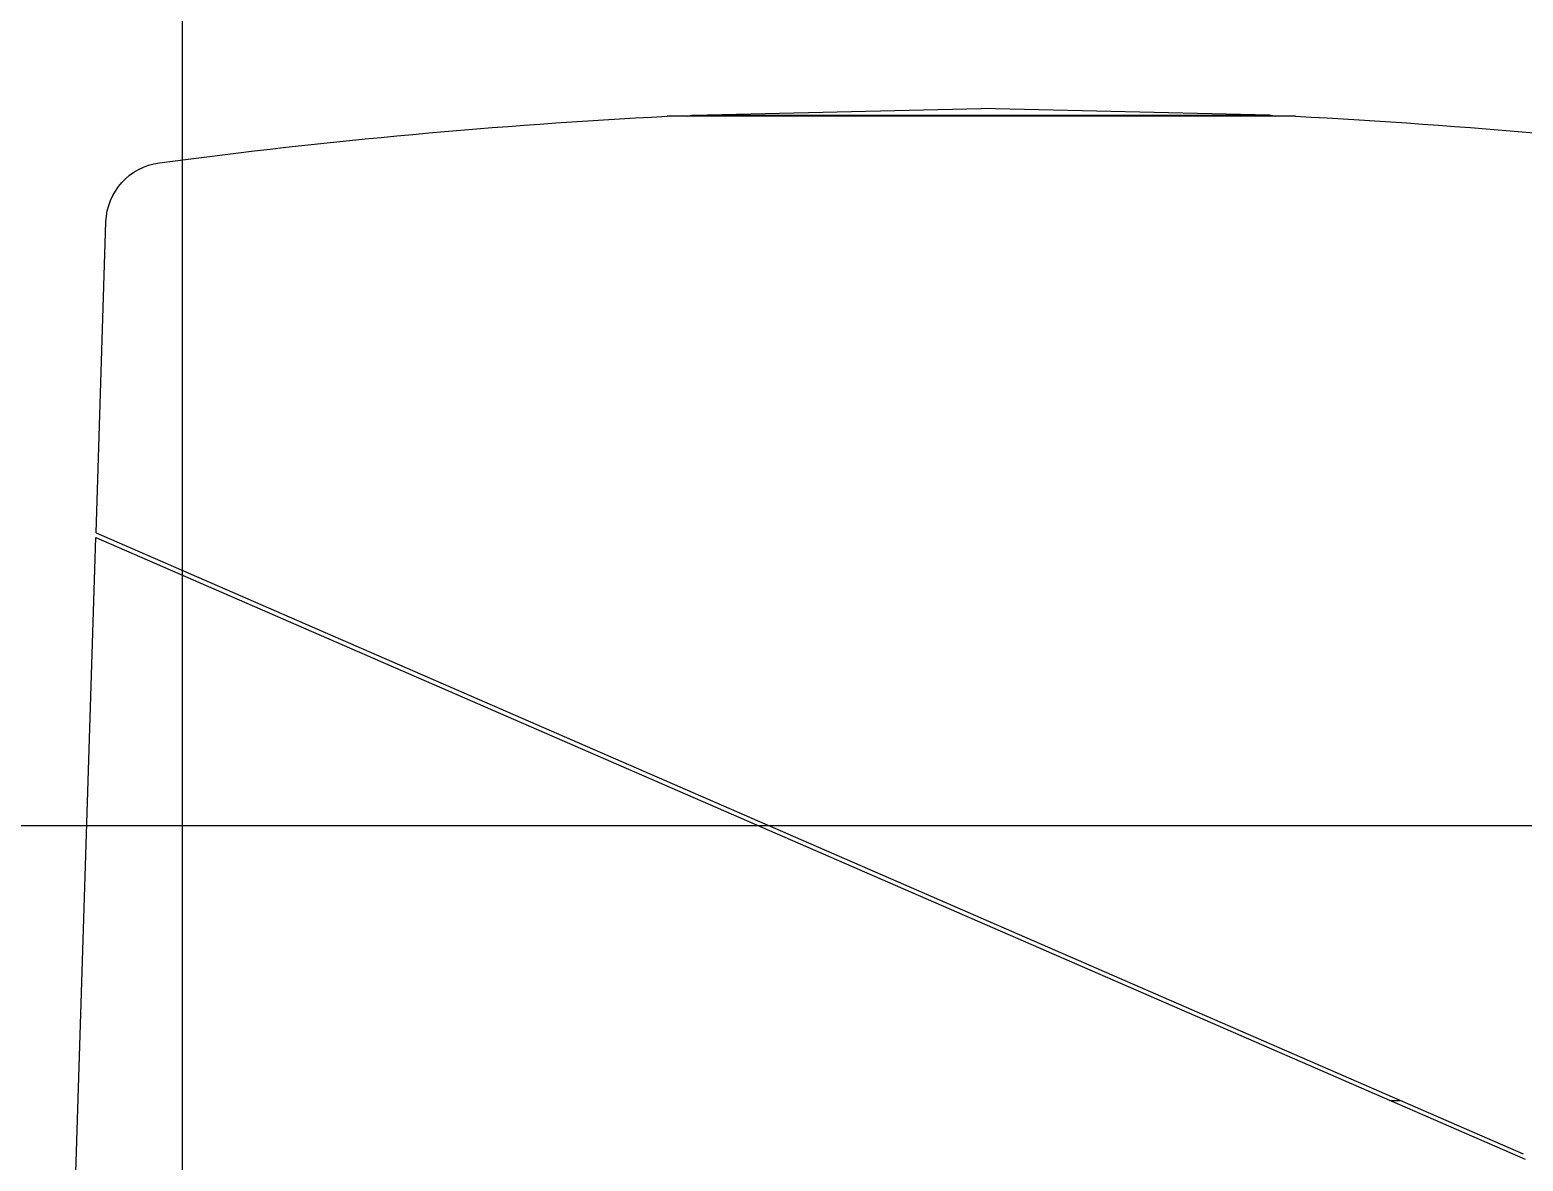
# Model space of a CAD drawing. Header units: millimetres. Extents: x 2213 to 82676, y 1050 to 28650.
# Drawn here: x 29761 to 29835.7, y 17370.6 to 17427.2 of the extents above; entities that cross this region are included whole.
import ezdxf

# ---------------------------------------------------------------- set-up
doc = ezdxf.new("R2010")
doc.units = ezdxf.units.MM
doc.header["$LTSCALE"] = 200
doc.linetypes.add('CEN', pattern=[62, 60, -1, 0, -1])
doc.linetypes.add('DASHED', pattern=[0.75, 0.5, -0.25])
for name, color, linetype in [('01-CEN', 1, 'CEN'), ('01HAT', 8, 'Continuous'), ('A-FIX', 5, 'Continuous')]:
    doc.layers.add(name, color=color, linetype=linetype)

# ---------------------------------------------------------------- blocks, each defined once
blk = doc.blocks.new('A$C657279D5')
at = {"linetype": 'Continuous'}
for p, q in [((-129.419176, 935.551539), (-115.000046, 935.884956)), ((-100.580915, 935.551539), (-115.000046, 935.884956)), ((-130.716584, 935.4888), (-99.283507, 935.4888)), ((-100.580915, 935.551539), (-129.419176, 935.551539)), ((-70.699474, 914.641771), (-71.191998, 930.205517)), ((-68.805355, 854.787611), (-70.692484, 914.42087))]:
    blk.add_line(p, q, dxfattribs=at)
at = {"linetype": 'DASHED'}
for p, q in [((-70.692485, 914.420912), (-142.21744, 883.299326)), ((-70.699475, 914.641774), (-142.117502, 883.566713)), ((-135.435072, 886.250436), (-135.949655, 886.250436))]:
    blk.add_line(p, q, dxfattribs=at)
at = {"linetype": 'Continuous'}
for centre, radius, start, end in [((-115.000046, 623.929024), 311.955931, 92.88782, 97.577371), ((-129.371727, 934.526088), 1.026549, 92.649252, 110.227832), ((-100.628364, 934.526088), 1.026549, 69.772168, 87.350748), ((-115.000046, 623.929024), 311.955931, 82.422629, 87.11218), ((-74.270103, 930.108108), 3.079646, 1.812553, 82.422629)]:
    blk.add_arc(centre, radius, start, end, dxfattribs=at)

msp = doc.modelspace()

# ---------------------------------------------------------------- linework, layer by layer
at = {"layer": '01-CEN'}
msp.add_line((29768.587, 19394.968), (29768.587, 16907.363), dxfattribs=at)
at = {"layer": '01HAT'}
for p, q in [((29768.587, 18887.363), (29768.587, 16907.363)), ((29693.587, 17387.363), (30574.587, 17387.363))]:
    msp.add_line(p, q, dxfattribs=at)

# ---------------------------------------------------------------- block references
at = {"layer": 'A-FIX', "xscale": -1}
msp.add_blockref('A$C657279D5', (29693.587, 16487.363), dxfattribs=at)

doc.saveas('drawing.dxf')
